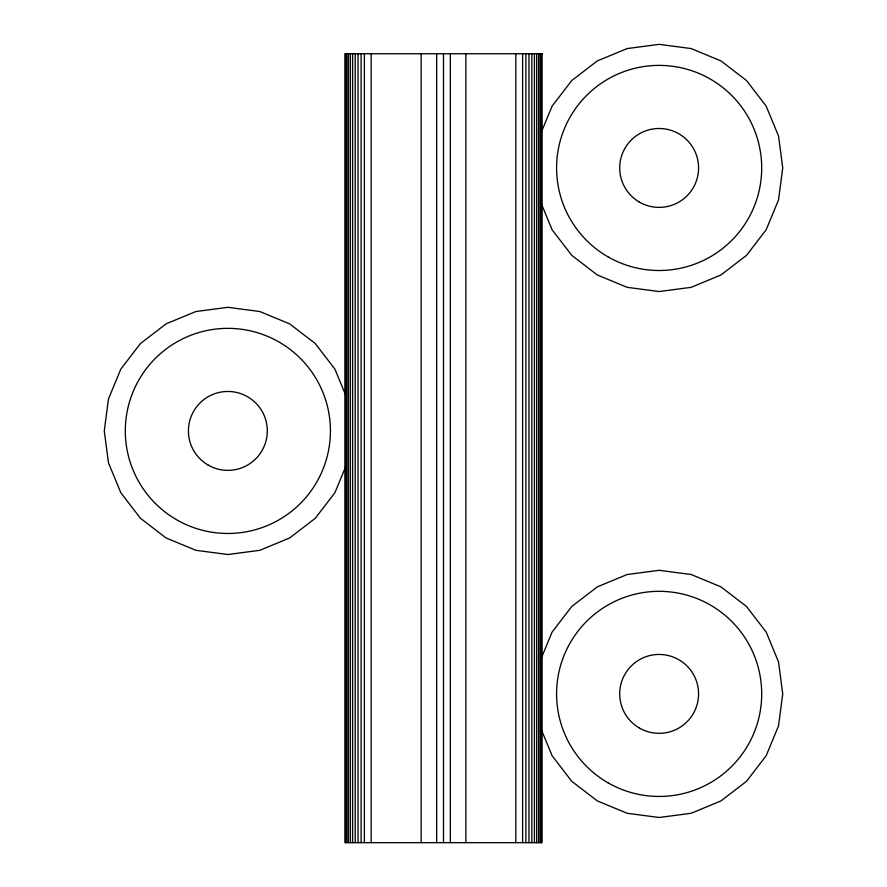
<?xml version="1.0" encoding="UTF-8"?>
<svg xmlns="http://www.w3.org/2000/svg" width="887" height="887" viewBox="0 0 887 887"><rect width="100%" height="100%" fill="white"/><g stroke="black" fill="none" stroke-linecap="round" stroke-linejoin="round"><path stroke-width="1.33" d="M345.187 467.881L334.898 492.717L315.262 518.318L289.661 537.954L259.847 550.306L227.859 554.519L195.872 550.306L166.069 537.954L140.468 518.318L120.82 492.717L108.48 462.903L104.267 430.916L108.48 398.928L120.82 369.125L140.468 343.524L166.069 323.877L195.872 311.537L227.859 307.323L259.847 311.537L289.661 323.877L315.262 343.524L334.898 369.125L345.187 393.961M541.813 130.988L552.102 106.152L571.738 80.551L597.339 60.904L627.153 48.563L659.141 44.35L691.128 48.563L720.931 60.904L746.532 80.551L766.18 106.152L778.52 135.955L782.733 167.942L778.52 199.941L766.18 229.744L746.532 255.345L720.931 274.981L691.128 287.333L659.141 291.546L627.153 287.333L597.339 274.981L571.738 255.345L552.102 229.744L541.813 204.908M541.813 656.934L552.102 632.087L571.738 606.497L597.339 586.85L627.153 574.51L659.141 570.297L691.128 574.51L720.931 586.85L746.532 606.497L766.18 632.087L778.52 661.902L782.733 693.889L778.52 725.876L766.18 755.691L746.532 781.292L720.931 800.928L691.128 813.279L659.141 817.492L627.153 813.279L597.339 800.928L571.738 781.292L552.102 755.691L541.813 730.844M541.214 53.73L541.214 842.65M540.116 53.73L540.116 842.65M538.586 53.73L538.586 842.65M536.679 53.73L536.679 842.65M534.417 53.73L534.417 842.65M531.823 53.73L531.823 842.65M528.962 53.73L528.962 842.65M525.88 53.73L525.88 842.65M522.62 53.73L522.62 842.65M515.813 53.73L515.813 842.65M465.852 53.73L465.852 842.65M450.33 53.73L450.33 842.65M443.5 53.73L443.5 842.65M436.67 53.73L436.67 842.65M421.148 53.73L421.148 842.65M371.187 53.73L371.187 842.65M364.38 53.73L364.38 842.65M361.12 53.73L361.12 842.65M358.038 53.73L358.038 842.65M355.177 53.73L355.177 842.65M352.582 53.73L352.582 842.65M350.321 53.73L350.321 842.65M348.414 53.73L348.414 842.65M346.884 53.73L346.884 842.65M345.786 53.73L345.786 842.65M542.112 53.73L344.888 53.73L344.888 842.65L542.112 842.65L542.112 53.73M639.416 728.05A39.449 39.449 0 0 0 698.579 693.889A39.449 39.449 0 0 0 639.416 659.728A39.449 39.449 0 0 0 639.416 728.05M607.861 782.711A102.559 102.559 0 0 0 761.7 693.889A102.559 102.559 0 0 0 607.861 605.067A102.559 102.559 0 0 0 607.861 782.711M208.135 465.076A39.449 39.449 0 0 0 267.309 430.916A39.449 39.449 0 0 0 208.135 396.755A39.449 39.449 0 0 0 208.135 465.076M155.347 503.439A102.559 102.559 0 0 0 326.926 457.459A102.559 102.559 0 0 0 201.316 331.849A102.559 102.559 0 0 0 155.347 503.439M639.416 202.103A39.449 39.449 0 0 0 698.579 167.942A39.449 39.449 0 0 0 639.416 133.782A39.449 39.449 0 0 0 639.416 202.103M607.861 256.764A102.559 102.559 0 0 0 761.7 167.942A102.559 102.559 0 0 0 607.861 79.131A102.559 102.559 0 0 0 607.861 256.764"/></g></svg>
